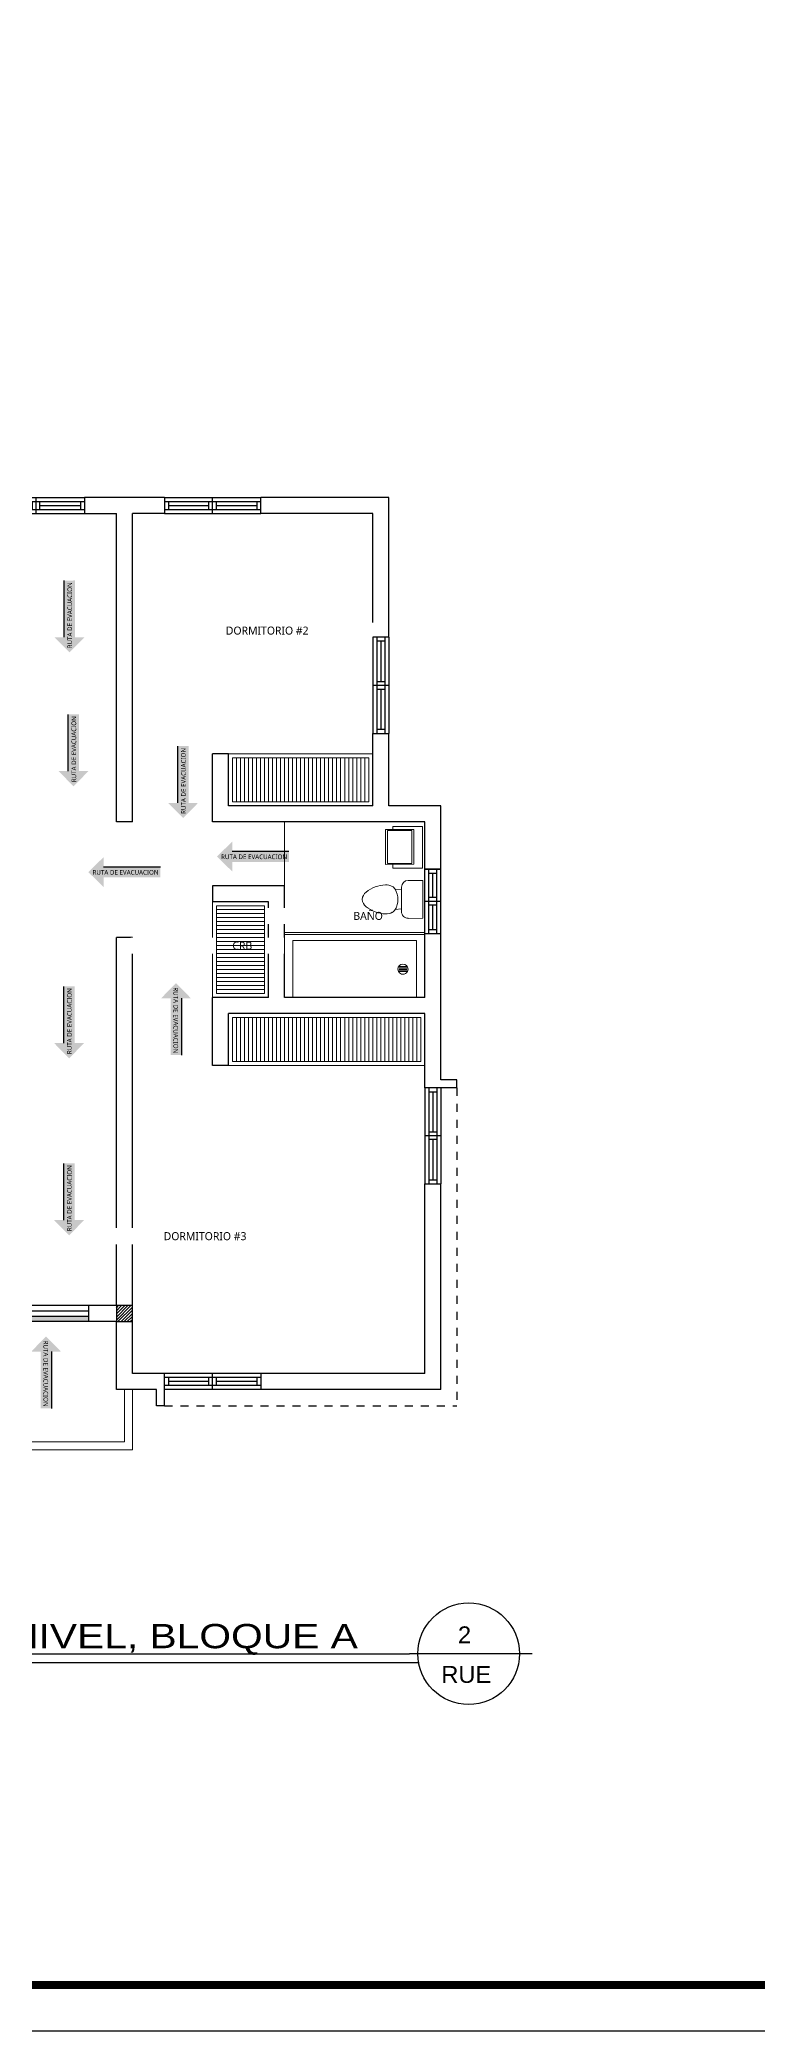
# Model space of a CAD drawing. Header units: feet. Extents: x 1019 to 2236, y -546 to 122.
# Drawn here: x 1070.98 to 1079.94, y -481.55 to -456.67 of the extents above; entities that cross this region are included whole.
import ezdxf
from ezdxf.enums import TextEntityAlignment as Align

# ---------------------------------------------------------------- set-up
doc = ezdxf.new("R2010")
doc.units = ezdxf.units.FT
doc.header["$LTSCALE"] = 0.05
doc.header["$MEASUREMENT"] = 0
doc.linetypes.add('HIDDEN', pattern=[9.525, 6.35, -3.175])
for name, color, linetype, lineweight in [('A-GENM', 8, 'Continuous', 9), ('A-WALL', 7, 'Continuous', 25), ('closet', 8, 'Continuous', 5), ('I-FURN', 8, 'Continuous', 0), ('P-SANR-FIXT', 8, 'Continuous', 9)]:
    doc.layers.add(name, color=color, linetype=linetype, lineweight=lineweight)
for name, color, linetype in [('columna', 9, 'Continuous'), ('MARCO', 1, 'Continuous'), ('PERT-VENT', 8, 'Continuous'), ('PISO', 8, 'Continuous'), ('SIMBOLOGIA', 6, 'Continuous'), ('Simbolos de evacuacion', 7, 'Continuous'), ('textos', 7, 'Continuous'), ('TEXXT', 2, 'Continuous'), ('TXT', 2, 'Continuous'), ('VUELO', 8, 'HIDDEN')]:
    doc.layers.add(name, color=color, linetype=linetype)
doc.styles.add('ads', font='trebuc.ttf', dxfattribs={"height": 0.14})
doc.styles.add('DAMIAN', font='arial.ttf', dxfattribs={"height": 0.12})

# ---------------------------------------------------------------- blocks, each defined once
blk = doc.blocks.new('bath_sink_6127 - bath_sink_6127-V2-Nivel 1')
at = {"layer": 'I-FURN'}
for p, q in [((0.293, 0.297), (-0.127, 0.297)), ((-0.127, 0.297), (-0.127, -0.29)), ((0.293, 0.244), (0.293, 0.297)), ((0.395, 0.244), (-0.005, 0.244)), ((-0.005, 0.244), (-0.005, -0.245)), ((0.025, -0.234), (0.025, 0.233)), ((0.025, 0.233), (0.369, 0.233)), ((0.369, 0.233), (0.369, -0.234)), ((0.395, -0.245), (0.395, 0.244)), ((-0.005, -0.245), (0.395, -0.245)), ((0.369, -0.234), (0.025, -0.234)), ((0.293, -0.29), (0.293, -0.245)), ((0.293, -0.29), (-0.127, -0.29))]:
    blk.add_line(p, q, dxfattribs=at)
blk = doc.blocks.new('Toilet_-_Tank_-_3D_4840 - 17_ High_ Seat Not Visible-536545-Nivel 1')
at = {"layer": 'P-SANR-FIXT'}
for p, q in [((0.248, 0.489), (-0.248, 0.489)), ((-0.248, 0.489), (-0.248, 0.298)), ((0.248, 0.298), (0.248, 0.489)), ((-0.159, 0.21), (-0.123, 0.21)), ((-0.123, 0.21), (-0.132, 0.127)), ((-0.123, 0.21), (0.123, 0.21)), ((0.132, 0.127), (0.123, 0.21)), ((0.123, 0.21), (0.159, 0.21))]:
    blk.add_line(p, q, dxfattribs=at)
for centre, radius, start, end in [((-0.159, 0.298), 0.0889, 180, 270), ((0.159, 0.298), 0.0889, 270, 360), ((-0.023, 0.008), 0.167, 151.0596, 182.709), ((-0.083, 0.041), 0.0995, 119.8981, 151.0596), ((0, -0.104), 0.266, 90.1019, 119.8981), ((0, -0.104), 0.266, 60.1019, 89.8981), ((0.083, 0.041), 0.0995, 28.9404, 60.1019), ((0.023, 0.008), 0.167, 357.291, 28.9404), ((0.25, 0.021), 0.441, 182.709, 218.5058), ((0.011, -0.169), 0.136, 218.5058, 265.219), ((-0.011, -0.169), 0.136, 274.781, 321.4942), ((-0.25, 0.021), 0.441, 321.4942, 357.291)]:
    blk.add_arc(centre, radius, start, end, dxfattribs=at)
blk = doc.blocks.new('A$C6DF15AF1')
for points in [[(0, 0), (0.896, 0), (0.896, 0.067), (0, 0.067)], [(0.796, 0.067), (1.703, 0.067), (1.703, 0.133), (0.796, 0.133)], [(1.603, 0.133), (2.4, 0.133), (2.4, 0.2), (1.603, 0.2)]]:
    blk.add_hatch(color=256).paths.add_polyline_path(points)
at = {"layer": 'PERT-VENT', "extrusion": (-6.28888e-16, -1.94037e-15, -1)}
for points in [[(0, 0), (-0.896, 0), (-0.896, 0.067), (0, 0.067)], [(-0.796, 0.067), (-1.703, 0.067), (-1.703, 0.133), (-0.796, 0.133)], [(-1.603, 0.133), (-2.4, 0.133), (-2.4, 0.2), (-1.603, 0.2)]]:
    blk.add_lwpolyline(points, close=True, dxfattribs=at)
at = {"layer": 'PISO'}
for p, q in [((0, 0.2), (2.4, 0.2)), ((0, 0), (2.4, 0))]:
    blk.add_line(p, q, dxfattribs=at)
at = {"layer": 'PISO', "extrusion": (-6.28888e-16, -1.94037e-15, -1)}
for p, q in [((0.796, 0.133), (0, 0.133)), ((1.703, 0.067), (2.4, 0.067))]:
    blk.add_line(p, q, dxfattribs=at)
blk = doc.blocks.new('A$C72735B25')
at = {"layer": 'PERT-VENT', "extrusion": (-1.27878e-17, -1.31713e-15, -1)}
for p, q in [((0, 0), (0, 1.203)), ((0.05, 0), (0.05, 1.203)), ((0.1, 0.648), (0.1, 1.149)), ((0.15, 0), (0.15, 1.203)), ((0.2, 0), (0.2, 1.203)), ((0.2, 0.602), (0, 0.602)), ((0.15, 0.648), (0.05, 0.648)), ((0.15, 0.555), (0.05, 0.555)), ((0.1, 0.05), (0.1, 0.555)), ((0.05, 0.05), (0.15, 0.05))]:
    blk.add_line(p, q, dxfattribs=at)
at = {"layer": 'PERT-VENT', "extrusion": (-1.27878e-17, 1.31713e-15, -1)}
blk.add_line((0.05, 1.153), (0.15, 1.153), dxfattribs=at)
blk = doc.blocks.new('A$C15954AF6')
at = {"layer": 'P-SANR-FIXT'}
for p, q in [((0, 0.813), (1.75, 0.813)), ((0, 0.813), (0.001, 0.001)), ((1.75, 0.787), (0, 0.787)), ((1.75, 0.813), (1.75, 0)), ((0.102, 0.711), (1.648, 0.711)), ((0.102, 0.711), (0.102, 0)), ((1.648, 0.711), (1.649, 0)), ((1.434, 0.387), (1.523, 0.387)), ((1.523, 0.378), (1.434, 0.378)), ((1.434, 0.36), (1.523, 0.36)), ((1.523, 0.351), (1.434, 0.351)), ((1.434, 0.333), (1.523, 0.333)), ((1.523, 0.324), (1.434, 0.324)), ((1.649, 0), (0.001, 0)), ((1.649, 0), (1.75, 0))]:
    blk.add_line(p, q, dxfattribs=at)
for centre, radius, start, end in [((1.478, 0.355), 0.0635, 0.0472, 180.0472), ((1.478, 0.355), 0.0635, 0.0472, 180.0472), ((1.478, 0.355), 0.0635, 180.0472, 0.0472), ((1.478, 0.355), 0.0635, 180.0472, 0.0472), ((1.434, 0.383), 0.00444, 90.0472, 270.0472), ((1.434, 0.355), 0.00444, 90.0472, 270.0472), ((1.434, 0.328), 0.00444, 90.0472, 270.0472), ((1.523, 0.383), 0.00444, 270.0472, 90.0472), ((1.523, 0.355), 0.00444, 270.0472, 90.0472), ((1.523, 0.328), 0.00444, 270.0472, 90.0472)]:
    blk.add_arc(centre, radius, start, end, dxfattribs=at)
blk = doc.blocks.new('A$C012446DC')
at = {"layer": 'PISO'}
h = blk.add_hatch(dxfattribs=at)
h.set_pattern_fill('ANSI31', color=256, scale=0.008571, angle=180)
h.set_pattern_definition([(225, (206536.064322, 1154820.960068), (0.0192434059784, -0.0192434059784), [])])
h.paths.add_polyline_path([(0, 0), (0.2, 0), (0.2, 0.2), (0, 0.2)])
at = {"layer": 'columna'}
blk.add_lwpolyline([(0.2, 0.2), (0, 0.2), (0, 0), (0.2, 0)], close=True, dxfattribs=at)
blk = doc.blocks.new('A$C387E0859')
for p in [(0, 8.7), (3.2, 8.7), (0, 0), (3.2, 0), (6, 0), (9.2, 0)]:
    blk.add_blockref('A$C012446DC', p)

msp = doc.modelspace()

# ---------------------------------------------------------------- hatches: boundary and pattern name
at = {"layer": 'closet'}
h = msp.add_hatch(dxfattribs=at)
h.set_pattern_fill('ANSI31', color=256, scale=0.4, angle=45, style=0)
h.set_pattern_definition([(90, (1073.38828, -466.190695), (-0.05, 7e-18), [])])
h.paths.add_polyline_path([(1073.388, -466.191), (1075.088, -466.191), (1075.088, -465.641), (1073.388, -465.641)])
h = msp.add_hatch(dxfattribs=at)
h.set_pattern_fill('ANSI31', color=256, scale=0.4, angle=45, style=0)
h.set_pattern_definition([(90, (1073.38828, -469.438355), (-0.05, 7e-18), [])])
h.paths.add_polyline_path([(1073.388, -469.438), (1075.738, -469.438), (1075.738, -468.888), (1073.388, -468.888)])
at = {"layer": 'Simbolos de evacuacion'}
h = msp.add_hatch(color=94, dxfattribs=at)
h.paths.add_polyline_path([(1071.47, -465.809), (1071.589, -465.809), (1071.403, -465.999), (1071.216, -465.809), (1071.335, -465.809), (1071.335, -465.101), (1071.47, -465.101)])
h.paths.add_polyline_path([(1071.362, -465.108), (1071.362, -465.918), (1071.451, -465.918), (1071.451, -465.108)], flags=24)
h = msp.add_hatch(color=94, dxfattribs=at)
h.paths.add_polyline_path([(1072.839, -466.206), (1072.958, -466.206), (1072.772, -466.396), (1072.585, -466.206), (1072.704, -466.206), (1072.704, -465.497), (1072.839, -465.497)])
h.paths.add_polyline_path([(1072.731, -465.505), (1072.731, -466.315), (1072.82, -466.315), (1072.82, -465.505)], flags=24)
h = msp.add_hatch(color=94, dxfattribs=at)
h.paths.add_polyline_path([(1073.384, -466.944), (1073.384, -467.063), (1073.194, -466.876), (1073.384, -466.69), (1073.384, -466.809), (1074.092, -466.809), (1074.092, -466.944)])
h.paths.add_polyline_path([(1074.085, -466.836), (1073.275, -466.836), (1073.275, -466.924), (1074.085, -466.924)], flags=24)
h = msp.add_hatch(color=94, dxfattribs=at)
h.paths.add_polyline_path([(1071.778, -467.138), (1071.778, -467.257), (1071.588, -467.071), (1071.778, -466.884), (1071.778, -467.003), (1072.487, -467.003), (1072.487, -467.138)])
h.paths.add_polyline_path([(1072.479, -467.03), (1071.669, -467.03), (1071.669, -467.119), (1072.479, -467.119)], flags=24)
h = msp.add_hatch(color=94, dxfattribs=at)
h.paths.add_polyline_path([(1072.615, -468.648), (1072.496, -468.648), (1072.682, -468.458), (1072.869, -468.648), (1072.75, -468.648), (1072.75, -469.357), (1072.615, -469.357)])
h.paths.add_polyline_path([(1072.723, -469.35), (1072.723, -468.54), (1072.634, -468.54), (1072.634, -469.35)], flags=24)
h = msp.add_hatch(color=94, dxfattribs=at)
h.paths.add_polyline_path([(1070.992, -473.063), (1070.873, -473.063), (1071.06, -472.873), (1071.246, -473.063), (1071.127, -473.063), (1071.127, -473.772), (1070.992, -473.772)])
h.paths.add_polyline_path([(1071.1, -473.765), (1071.1, -472.954), (1071.012, -472.954), (1071.012, -473.765)], flags=24)

# ---------------------------------------------------------------- linework, layer by layer
at = {"layer": 'A-GENM'}
for p, q in [((1072.038, -474.188), (1072.038, -473.538)), ((1072.138, -474.288), (1072.138, -473.538)), ((1068.938, -474.188), (1072.038, -474.188)), ((1068.938, -474.288), (1072.138, -474.288))]:
    msp.add_line(p, q, dxfattribs=at)
at = {"layer": 'A-WALL'}
for p, q in [((1072.538, -462.388), (1071.538, -462.388)), ((1075.338, -462.388), (1073.741, -462.388)), ((1075.338, -464.135), (1075.338, -462.388)), ((1071.538, -462.588), (1071.938, -462.588)), ((1071.938, -466.441), (1071.938, -462.588)), ((1072.138, -466.441), (1072.138, -462.588)), ((1072.538, -462.588), (1072.138, -462.588)), ((1075.138, -462.588), (1073.741, -462.588)), ((1075.138, -464.135), (1075.138, -462.588)), ((1075.138, -466.241), (1075.138, -465.338)), ((1075.338, -466.241), (1075.338, -465.338)), ((1073.138, -466.441), (1073.138, -465.591)), ((1073.338, -465.591), (1073.138, -465.591)), ((1073.338, -466.241), (1073.338, -465.591)), ((1075.138, -466.241), (1073.338, -466.241)), ((1075.988, -466.241), (1075.338, -466.241)), ((1075.988, -467.035), (1075.988, -466.241)), ((1072.138, -466.441), (1071.938, -466.441)), ((1075.788, -466.441), (1073.138, -466.441)), ((1075.788, -467.035), (1075.788, -466.441)), ((1075.788, -467.035), (1075.988, -467.035)), ((1074.038, -467.241), (1073.138, -467.241)), ((1073.138, -467.241), (1073.138, -467.441)), ((1074.038, -468.638), (1074.038, -467.241)), ((1073.838, -467.441), (1073.138, -467.441)), ((1073.838, -468.638), (1073.838, -467.441)), ((1071.938, -472.488), (1071.938, -467.888)), ((1072.138, -467.888), (1071.938, -467.888)), ((1072.138, -473.338), (1072.138, -467.888)), ((1075.788, -468.638), (1075.788, -467.838)), ((1075.988, -469.665), (1075.988, -467.838)), ((1073.138, -469.488), (1073.138, -468.638)), ((1073.838, -468.638), (1073.138, -468.638)), ((1075.788, -468.638), (1074.038, -468.638)), ((1073.338, -469.488), (1073.338, -468.838)), ((1075.788, -468.838), (1073.338, -468.838)), ((1075.788, -469.765), (1075.788, -468.838)), ((1073.338, -469.488), (1073.138, -469.488)), ((1076.188, -469.765), (1076.188, -469.665)), ((1075.788, -473.338), (1075.788, -470.968)), ((1075.988, -473.538), (1075.988, -470.968)), ((1071.938, -472.488), (1071.588, -472.488)), ((1071.588, -472.488), (1071.588, -472.688)), ((1071.938, -472.688), (1071.588, -472.688)), ((1071.938, -473.538), (1071.938, -472.688)), ((1072.538, -473.338), (1072.138, -473.338)), ((1075.788, -473.338), (1073.741, -473.338)), ((1072.438, -473.538), (1071.938, -473.538)), ((1072.538, -473.738), (1072.438, -473.738)), ((1075.988, -473.538), (1073.741, -473.538))]:
    msp.add_line(p, q, dxfattribs=at)
at = {"layer": 'A-WALL', "extrusion": (-6.28888e-16, -1.94037e-15, -1)}
msp.add_line((1071.538, -462.388), (1071.538, -462.588), dxfattribs=at)
at = {"layer": 'A-WALL', "extrusion": (6.10446e-16, -1.94037e-15, -1)}
for p, q in [((1072.538, -462.388), (1072.538, -462.588)), ((1073.741, -462.588), (1073.741, -462.388))]:
    msp.add_line(p, q, dxfattribs=at)
at = {"layer": 'A-WALL', "extrusion": (-5.65398e-18, -1.31713e-15, -1)}
for p, q in [((1075.138, -465.338), (1075.338, -465.338)), ((1075.988, -467.035), (1075.788, -467.035)), ((1075.788, -470.968), (1075.988, -470.968))]:
    msp.add_line(p, q, dxfattribs=at)
at = {"layer": 'A-WALL', "extrusion": (1.27878e-17, -1.31713e-15, -1)}
for p, q in [((1076.188, -469.765), (1075.788, -469.765)), ((1076.188, -469.665), (1075.988, -469.665))]:
    msp.add_line(p, q, dxfattribs=at)
at = {"layer": 'A-WALL', "extrusion": (6.28888e-16, -1.93323e-15, -1)}
for p, q in [((1072.538, -473.738), (1072.538, -473.338)), ((1072.438, -473.738), (1072.438, -473.538))]:
    msp.add_line(p, q, dxfattribs=at)
at = {"layer": 'A-WALL', "extrusion": (6.10446e-16, -1.93323e-15, -1)}
msp.add_line((1073.741, -473.338), (1073.741, -473.538), dxfattribs=at)
msp.add_line((1073.741, -473.338), (1073.741, -473.538), dxfattribs=at)
at = {"layer": 'closet'}
for p, q in [((1075.138, -465.591), (1073.338, -465.591)), ((1074.038, -467.241), (1074.038, -466.441)), ((1073.138, -467.441), (1073.138, -468.638)), ((1075.788, -469.488), (1073.338, -469.488))]:
    msp.add_line(p, q, dxfattribs=at)
for points in [[(1073.388, -466.191), (1075.088, -466.191), (1075.088, -465.641), (1073.388, -465.641)], [(1073.388, -469.438), (1075.738, -469.438), (1075.738, -468.888), (1073.388, -468.888)]]:
    msp.add_lwpolyline(points, close=True, dxfattribs=at)
at = {"layer": 'MARCO'}
msp.add_lwpolyline([(1054.272, -425.551), (1140.276, -425.551), (1140.276, -481.554), (1054.272, -481.554)], close=True, dxfattribs=at)
at = {"layer": 'MARCO', "const_width": 0.1}
msp.add_lwpolyline([(1130.712, -426.13), (1054.851, -426.13), (1054.851, -480.975), (1130.712, -480.975)], close=True, dxfattribs=at)
at = {"layer": 'PERT-VENT', "extrusion": (-1.27878e-17, 1.31713e-15, -1)}
msp.add_line((1075.838, -467.085), (1075.938, -467.085), dxfattribs=at)
at = {"layer": 'PERT-VENT', "extrusion": (-1.27878e-17, -1.31713e-15, -1)}
for p, q in [((1075.888, -467.39), (1075.888, -467.089)), ((1075.938, -467.39), (1075.838, -467.39))]:
    msp.add_line(p, q, dxfattribs=at)
at = {"layer": 'PERT-VENT', "extrusion": (-6.28888e-16, -1.93323e-15, -1)}
for p, q in [((1073.741, -473.338), (1072.538, -473.338)), ((1073.741, -473.388), (1072.538, -473.388)), ((1073.741, -473.488), (1072.538, -473.488)), ((1073.093, -473.438), (1072.592, -473.438)), ((1073.093, -473.488), (1073.093, -473.388)), ((1073.14, -473.538), (1073.14, -473.338)), ((1073.187, -473.488), (1073.187, -473.388)), ((1073.692, -473.438), (1073.187, -473.438)), ((1073.692, -473.388), (1073.692, -473.488)), ((1073.741, -473.538), (1072.538, -473.538))]:
    msp.add_line(p, q, dxfattribs=at)
at = {"layer": 'SIMBOLOGIA', "color": 94, "linetype": 'Continuous'}
for p, q in [((1071.335, -465.809, -0.702), (1071.335, -465.101, -0.702)), ((1072.704, -466.206), (1072.704, -465.497)), ((1071.778, -467.003), (1072.487, -467.003)), ((1073.384, -466.809), (1074.092, -466.809)), ((1072.75, -468.648), (1072.75, -469.357)), ((1071.28, -471.42), (1071.28, -470.711)), ((1071.127, -473.063, -0.702), (1071.127, -473.772, -0.702))]:
    msp.add_line(p, q, dxfattribs=at)
at = {"layer": 'TEXXT', "color": 4}
for p in [(1058.711, -476.838), (1077.131, -476.838)]:
    msp.add_line(p, (1075.597, -476.838), dxfattribs=at)
at = {"layer": 'TEXXT', "color": 3}
msp.add_line((1058.711, -476.947), (1075.72, -476.947), dxfattribs=at)
at = {"layer": 'TEXXT', "color": 4}
msp.add_circle((1076.337, -476.838), 0.635, dxfattribs=at)
at = {"layer": 'VUELO', "ltscale": 0.02}
for p in [(1076.188, -469.765), (1072.538, -473.738)]:
    msp.add_line(p, (1076.188, -473.738), dxfattribs=at)

# ---------------------------------------------------------------- block references
at = {"rotation": 270}
for p in [(1070.335, -462.388), (1072.538, -462.388)]:
    msp.add_blockref('A$C72735B25', p, dxfattribs=at)
at = {"xscale": -1}
for p, rotation in [((1075.788, -469.765), 180), ((1073.741, -473.338), 90), ((1073.741, -473.338), 90)]:
    msp.add_blockref('A$C72735B25', p, dxfattribs=dict(at, rotation=rotation))
msp.add_blockref('A$C6DF15AF1', (1071.588, -472.688), dxfattribs=at)
at = {"layer": 'I-FURN', "xscale": 0.8877811220785607, "yscale": 0.8877811220785607, "zscale": 0.8877811220785607, "rotation": 180.0471946921292}
msp.add_blockref('bath_sink_6127 - bath_sink_6127-V2-Nivel 1', (1075.649, -466.757), dxfattribs=at)

# ---------------------------------------------------------------- texts
at = {"layer": 'textos', "color": 7, "style": 'DAMIAN', "width": 1.2}
msp.add_text('PLANTA RUTA EVACUACION 2DO.AL 4TO NIVEL NIVEL, BLOQUE A', height=0.30347, dxfattribs=at).set_placement((1058.755, -476.769))
at = {"layer": 'TEXXT', "style": 'DAMIAN'}
for s, height, p in [('2', 0.211, (1076.285, -476.707)), ('RUE', 0.2113, (1076.307, -477.202))]:
    msp.add_text(s, height=height, dxfattribs=at).set_placement(p, align=Align.CENTER)
at = {"layer": 'TXT', "char_height": 0.05815, "width": 15.6118, "attachment_point": 6, "style": 'ads'}
for insert, rotation in [((1071.407, -465.123), 90.0049), ((1072.775, -465.519, 0.702), 90.0049), ((1072.465, -467.074, 0.702), 0.0049), ((1074.07, -466.88, 0.702), 0.0049), ((1072.679, -469.335, 0.702), 270.0049), ((1071.352, -470.733, 0.702), 90.0049), ((1071.056, -473.75), 270.0049)]:
    msp.add_mtext('RUTA DE EVACUACION', dxfattribs=dict(at, insert=insert, rotation=rotation))

# ---------------------------------------------------------------- next in the draw order: texts
at = {"layer": 'TXT', "char_height": 0.1, "width": 2.688, "attachment_point": 2, "style": 'ads', "bg_fill": 2}
for s, insert in [('DORMITORIO #2', (1073.821, -464.003)), ('DORMITORIO #1', (1070.301, -464.145)), ('BAÑO', (1075.081, -467.568)), ('CRB', (1073.51, -467.94)), ('COMEDOR', (1070.42, -468.353)), ('DORMITORIO #3', (1073.045, -471.57))]:
    msp.add_mtext(s, dxfattribs=dict(at, insert=insert))

# ---------------------------------------------------------------- next in the draw order: hatches: boundary and pattern name
at = {"layer": 'closet'}
h = msp.add_hatch(dxfattribs=at)
h.set_pattern_fill('ANSI31', color=256, scale=0.4, angle=315, style=0)
h.set_pattern_definition([(0, (1073.18828, -468.588355), (2e-17, 0.05), [])])
h.paths.add_polyline_path([(1073.188, -468.588), (1073.788, -468.588), (1073.788, -467.491), (1073.188, -467.491)])
at = {"layer": 'Simbolos de evacuacion'}
h = msp.add_hatch(color=94, dxfattribs=at)
h.paths.add_polyline_path([(1071.42, -464.136), (1071.539, -464.136), (1071.352, -464.326), (1071.166, -464.136), (1071.285, -464.136), (1071.285, -463.428), (1071.42, -463.427)])
h.paths.add_polyline_path([(1071.312, -463.435), (1071.312, -464.245), (1071.4, -464.245), (1071.4, -463.435)], flags=24)
h = msp.add_hatch(color=94, dxfattribs=at)
h.paths.add_polyline_path([(1071.415, -469.208), (1071.534, -469.208), (1071.348, -469.398), (1071.161, -469.208), (1071.28, -469.208), (1071.28, -468.499), (1071.415, -468.499)])
h.paths.add_polyline_path([(1071.307, -468.507), (1071.307, -469.317), (1071.396, -469.317), (1071.396, -468.507)], flags=24)
h = msp.add_hatch(color=94, dxfattribs=at)
h.paths.add_polyline_path([(1071.415, -471.42), (1071.534, -471.42), (1071.348, -471.61), (1071.161, -471.42), (1071.28, -471.42), (1071.28, -470.711), (1071.415, -470.711)])
h.paths.add_polyline_path([(1071.307, -470.718), (1071.307, -471.528), (1071.396, -471.528), (1071.396, -470.718)], flags=24)

# ---------------------------------------------------------------- next in the draw order: linework, layer by layer
at = {"layer": 'A-WALL', "extrusion": (-5.65398e-18, -1.31713e-15, -1)}
for p, q in [((1075.338, -464.135), (1075.138, -464.135)), ((1075.788, -467.838), (1075.988, -467.838))]:
    msp.add_line(p, q, dxfattribs=at)
at = {"layer": 'closet'}
msp.add_lwpolyline([(1073.188, -468.588), (1073.788, -468.588), (1073.788, -467.491), (1073.188, -467.491)], close=True, dxfattribs=at)
at = {"layer": 'PERT-VENT', "extrusion": (-1.27878e-17, -1.31713e-15, -1)}
for p, q in [((1075.788, -467.838), (1075.788, -467.035)), ((1075.838, -467.838), (1075.838, -467.035)), ((1075.938, -467.838), (1075.938, -467.035)), ((1075.988, -467.838), (1075.988, -467.035)), ((1075.988, -467.437), (1075.788, -467.437)), ((1075.938, -467.483), (1075.838, -467.483)), ((1075.888, -467.788), (1075.888, -467.483)), ((1075.838, -467.788), (1075.938, -467.788))]:
    msp.add_line(p, q, dxfattribs=at)
at = {"layer": 'SIMBOLOGIA', "color": 94, "linetype": 'Continuous'}
for p, q in [((1071.285, -464.136, -0.702), (1071.285, -463.428, -0.702)), ((1071.28, -469.208), (1071.28, -468.499))]:
    msp.add_line(p, q, dxfattribs=at)

# ---------------------------------------------------------------- next in the draw order: block references
for name, p in [('A$C387E0859', (1062.738, -472.688)), ('A$C15954AF6', (1074.038, -468.638))]:
    msp.add_blockref(name, p)
at = {"rotation": 180}
msp.add_blockref('A$C72735B25', (1075.338, -464.135), dxfattribs=at)
at = {"layer": 'P-SANR-FIXT', "xscale": 0.9549011219916657, "yscale": 0.9549011219916657, "zscale": 0.9549011219916657, "rotation": 270.0471946921313}
msp.add_blockref('Toilet_-_Tank_-_3D_4840 - 17_ High_ Seat Not Visible-536545-Nivel 1', (1075.298, -467.412), dxfattribs=at)

# ---------------------------------------------------------------- next in the draw order: texts
at = {"layer": 'TXT', "char_height": 0.05815, "width": 15.6118, "attachment_point": 6, "rotation": 90.0049, "style": 'ads'}
for insert in [(1071.356, -463.45), (1071.352, -468.521, 0.702)]:
    msp.add_mtext('RUTA DE EVACUACION', dxfattribs=dict(at, insert=insert))

doc.saveas('drawing.dxf')
